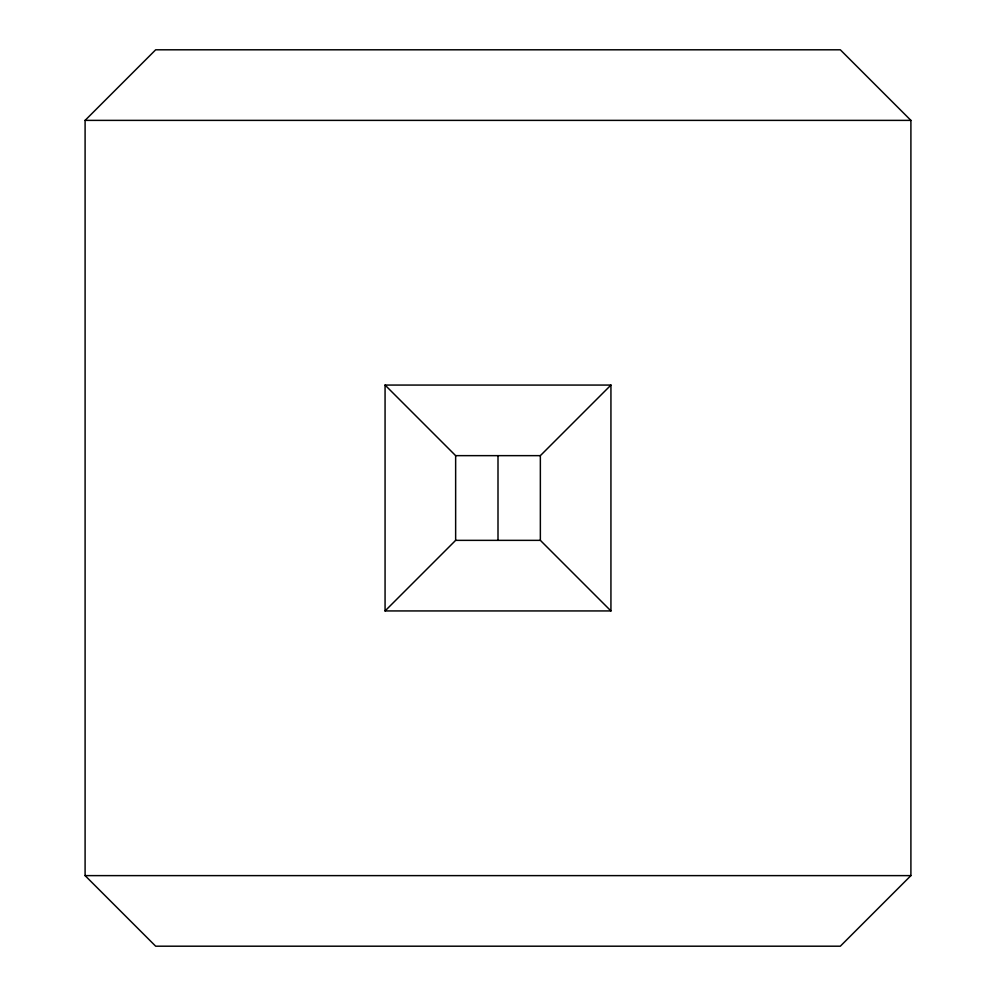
<?xml version="1.0" encoding="UTF-8"?>
<svg xmlns="http://www.w3.org/2000/svg" width="996" height="996" viewBox="0 0 996 996"><rect width="100%" height="100%" fill="white"/><g stroke="black" fill="none" stroke-linecap="round" stroke-linejoin="round"><path stroke-width="1.49" d="M85.096 120.379L155.675 49.8L840.325 49.8L910.904 120.379L910.904 875.621L840.325 946.2L155.675 946.2L85.096 875.621L85.096 120.379L910.904 120.379M385.066 610.934L455.645 540.355L540.355 540.355L610.934 610.934L385.066 610.934L385.066 385.066L610.934 385.066L610.934 610.934M540.355 540.355L540.355 455.645L610.934 385.066M385.066 385.066L455.645 455.645L540.355 455.645M85.096 875.621L910.904 875.621M498 455.645L498 540.355M455.645 455.645L455.645 540.355"/></g></svg>
